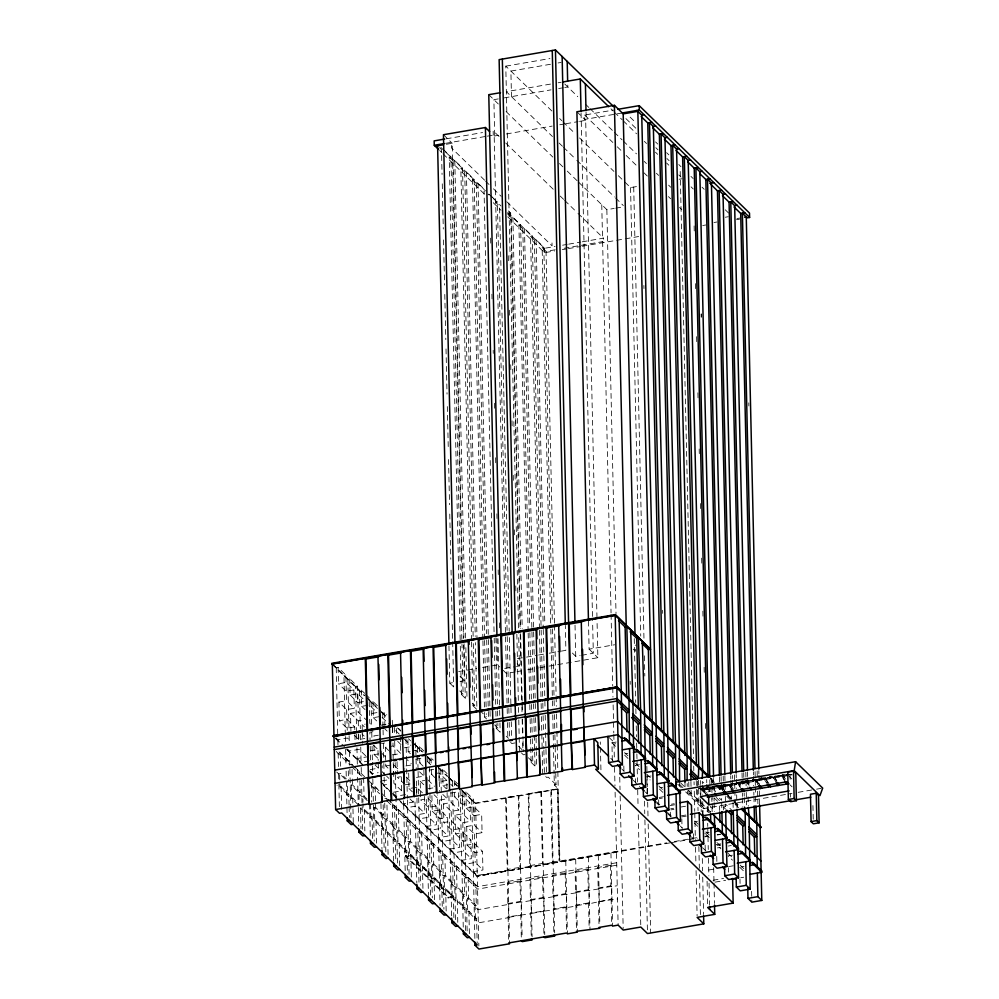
<?xml version="1.0" encoding="UTF-8"?>
<svg xmlns="http://www.w3.org/2000/svg" width="999" height="999" viewBox="0 0 999 999"><rect width="100%" height="100%" fill="white"/><g stroke="black" fill="none" stroke-linecap="round" stroke-linejoin="round"><path stroke-width="0.75" stroke-dasharray="5 3.75" d="M702.397 815.846L702.909 808.691L685.189 791.445M505.819 66.134L549.937 58.541M550.461 64.273L510.889 71.079L511.476 96.628M558.066 62.962L561.113 62.438M550.524 84.091L506.368 91.658L552.459 136.538M558.129 82.792L561.176 82.268M498.276 98.901L493.881 99.65L494.717 136.563M504.133 97.89L551.048 89.848M558.666 88.536L563.236 87.762M564.76 87.5L567.857 86.938L567.707 83.941M446.266 138.811L482.567 132.567M622.265 112.962L584.752 119.405L584.652 115.022L613.436 110.077M445.604 143.319L485.751 136.426M487.25 136.164L493.256 135.14L494.193 136.051L505.506 635.352M446.366 144.268L452.21 143.269L463.461 638.586M494.193 136.051L498.763 135.265M506.393 133.953L552.135 126.086M559.765 124.775L564.335 123.988M565.859 123.726L578.059 121.641M579.582 121.379L585.689 120.33L597.002 618.768M460.177 639.959L449.213 157.093L450.911 156.793L461.938 642.782M449.213 157.093L453.109 160.876L454.795 160.589L462.525 168.107L473.226 640.072M471.54 640.359L460.826 168.394L462.525 168.107M460.826 168.394L464.722 172.19L466.408 171.903L474.138 179.42L484.565 638.923M482.879 639.21L472.452 179.708L474.138 179.42M472.452 179.708L476.336 183.504L478.022 183.204L484.652 189.66M485.751 190.734L484.065 191.021L494.168 636.5M487.949 194.805L489.647 194.518M507.092 630.394L497.365 202.048L495.679 202.335L499.575 206.119L509.215 631.356M624.987 182.18L630.556 187.6L638.261 186.276M679.145 179.246L682.18 178.734M508.416 213.449L510.676 213.062L520.179 632.067M507.292 213.649L511.188 217.432L512.874 217.145L520.604 224.663L529.72 626.535M578.396 181.968L606.855 209.678L614.198 208.416M615.659 208.167L622.989 206.905M528.134 631.493L518.906 224.962L520.604 224.663M518.906 224.962L522.802 228.746L524.487 228.459L532.217 235.976L541.121 628.496M539.435 628.796L530.531 236.263L532.217 235.976M530.531 236.263L534.415 240.06L536.101 239.76L543.831 247.29L552.347 622.677M550.661 622.964L542.145 247.577L543.831 247.29M507.704 212.5L544.48 248.301L555.069 246.491M562.624 245.192L567.17 244.405M568.681 244.143L580.769 242.07M582.292 241.808L603.458 238.174L603.558 242.557L602.622 241.646L561.326 248.739M725.262 217.233L728.296 216.721M555.207 249.787L546.028 251.373L554.482 623.638M713.998 222.502L717.057 221.978M736.937 218.556L739.997 218.032M507.754 216.833L544.58 252.697L554.62 250.961M562.262 249.65L566.858 248.863M568.381 248.601L580.619 246.503M582.142 246.241L638.636 236.526M702.722 225.512L705.794 224.987M736.475 219.718L739.535 219.181M334.278 665.933L336.226 667.819L338.124 667.494L345.854 675.024L346.578 700.736L354.308 708.266L346.628 709.577L338.911 702.06L346.578 700.736M345.304 734.977L343.943 675.349L345.854 675.024M343.943 675.349L347.839 679.133L349.737 678.808L357.467 686.325L357.829 702.572L363.973 701.523M338.124 667.494L338.486 683.741L346.166 682.417L353.883 689.947L354.308 708.266M517.47 658.666L525.024 657.367M526.548 657.105L537.137 655.282M538.648 655.019L547.727 653.458M549.238 653.209L559.84 651.385M561.351 651.123L565.884 650.337L565.322 625.411M356.606 732.529L355.569 686.663L357.467 686.325M458.641 671.59L476.623 668.493M482.617 667.469L497.614 664.884L499.712 666.932M588.473 621.128L589.11 649.163L614.61 644.78M353.883 689.947L346.216 691.258L338.486 683.741M355.569 686.663L359.453 690.446L361.351 690.122L364.672 693.343M349.737 678.808L350.112 695.054L357.779 693.731L365.509 701.261M504.732 668.468L514.997 666.708M516.471 666.458L519.393 665.946L518.693 634.802M572.39 653.046L575.736 656.306L580.132 655.544M581.593 655.294L593.331 653.271L592.619 622.127M448.951 645.779L449.8 683.154L454.183 682.404M460.027 681.405L464.41 680.644L463.598 644.817M515.534 671.865L506.381 673.438L502.722 669.867M517.057 671.603L521.628 670.816M527.734 669.767L538.411 667.931M539.935 667.669L547.552 666.358M549.088 666.096L597.877 657.704L597.027 620.329M449.8 683.154L453.683 686.95L455.369 686.663M367.182 697.964L371.066 701.76L372.977 701.435L377.385 705.731M361.351 690.122L361.725 706.368L369.393 705.044L377.123 712.562L369.455 713.885M350.949 732.03L350.524 713.373L358.191 712.05L365.921 719.58M460.314 646.191L461.413 694.467L463.099 694.18L461.975 644.343M461.413 694.467L465.297 698.264L466.995 697.964L465.784 645.004M379.77 710.227L382.692 713.074L384.59 712.737L386.8 714.897M338.911 702.06L339.335 720.716L347.003 719.405L354.732 726.922L354.87 733.141M372.977 701.435L373.339 717.669L379.483 716.62M350.524 713.373L358.254 720.891L364.385 719.842M362.275 730.906L362.137 724.687L365.209 724.15M471.578 641.92L473.026 705.781L474.712 705.494L473.264 641.633M354.732 726.922L347.053 728.246L339.335 720.716M381.069 725.199L387.2 724.138M372.939 731.68L369.867 732.205L370.042 739.984M335.914 737.786L337.849 739.685L347.427 738.036L350.736 741.27M378.359 735.202L373.751 735.988L375.961 738.136M484.54 712.424L484.64 717.095L486.338 716.807L486.263 713.686M354.258 735.252L358.678 739.56L364.81 738.498M381.481 743.518L384.553 742.994M338.162 753.396L340.347 753.021L348.077 760.539L348.176 764.934M387.999 768.119L385.789 765.971L385.377 747.302L393.044 745.991L400.774 753.508L393.094 754.832L389.785 751.598M496.153 723.738L496.253 728.408L497.952 728.121L497.839 723.438M370.292 750.861L377.959 749.55L378.209 760.426M404.295 747.814L410.439 746.765M496.253 728.408L500.149 732.192L501.835 731.905M413.648 743.219L417.532 747.002L419.43 746.678L423.851 750.973M373.963 745.329L374.175 754.657L378.783 753.87M356.955 747.814L357.192 758.516L366.77 756.88M345.891 760.913L348.077 760.539M407.917 739.797L408.191 751.61L415.859 750.286L419.168 753.508M357.192 758.516L361.089 762.312L370.654 760.664L373.963 763.885M415.909 759.128L422.053 758.079M515.147 742.931L511.763 743.506L508.853 740.659M425.262 754.532L429.145 758.316L431.056 757.991L433.254 760.139M336.688 772.027L338.636 773.913L340.809 773.538L346.328 778.92M385.789 765.971L393.469 764.647L401.186 772.177M370.179 769.592L378.384 768.181L378.246 761.975M357.505 772.227L359.69 771.852L359.852 779.183M419.705 758.491L419.805 762.924L422.877 762.387M410.851 765.084L404.707 766.133L404.782 769.255M369.78 770.778L372.702 773.626L378.171 772.677M351.985 766.845L361.401 776.011L363.574 775.636L364.048 796.166L367.357 799.387M429.058 770.179L433.666 769.392M525.074 754.532L523.376 754.819L521.441 752.921M349.088 805.044L348.838 794.255L341.109 786.725L338.936 787.1L336.988 785.202M436.875 765.833L440.771 769.63L442.669 769.305L447.077 773.601M364.048 796.166L361.863 796.54L357.967 792.756L360.152 792.382L352.435 784.852L350.249 785.226L348.301 783.341M400.474 776.747L397.415 777.284L404.033 783.728M381.793 780.906L389.997 779.495M612.337 760.501L611.937 742.794L616.183 742.057M431.318 769.804L431.418 774.225L439.085 772.914L446.815 780.431L447.227 798.75L439.56 800.074L434.041 794.704M423.863 770.029L424.001 776.136L416.333 777.447L416.72 794.555M382.367 783.041L384.315 784.927L388.424 784.227M373.014 787.324L375.199 786.95L379.608 791.245M420.567 796.79L420.217 781.243L424.825 780.444M530.581 738.973L531.106 762.337L532.792 762.05L532.542 751.148M348.838 794.255L346.653 794.63L350.549 798.413L352.722 798.039L360.452 805.556M405.132 784.802L412.812 783.478M446.815 780.431L439.148 781.755L438.848 768.468M531.106 762.337L535.002 766.133L536.688 765.833L536.363 751.822M408.678 773.039L409.028 788.586L416.695 787.274L424.425 794.792M448.489 777.147L452.385 780.943L454.283 780.606L457.592 783.84M393.406 792.219L401.61 790.808L401.298 776.835M624.962 753.858L627.797 753.371M442.669 769.305L443.032 785.539L447.639 784.752M427.947 788.76L434.078 787.712M393.019 793.406L395.929 796.24L405.507 794.605L408.816 797.826M450.761 793.069L458.429 791.745L458.853 810.064L451.173 811.388L443.456 803.858L451.123 802.547L458.853 810.064M372.565 838.461L372.065 816.87L364.348 809.352L362.162 809.727L360.214 807.829M373.476 807.854L375.661 807.479L383.391 814.997L381.206 815.371L385.09 819.168L387.275 818.793L395.005 826.31L392.819 826.685L396.715 830.481L398.888 830.107L406.618 837.624L404.433 837.999L408.329 841.782L410.502 841.408L418.231 848.938L416.046 849.312L419.942 853.096L422.127 852.721L429.845 860.251L427.672 860.626L431.556 864.41L433.741 864.035L441.471 871.553L439.285 871.94L443.169 875.723L445.354 875.349L453.084 882.866L450.899 883.241L454.795 887.037L456.968 886.662L464.697 894.18L462.512 894.555L466.408 898.351L468.581 897.976L476.311 905.494L474.125 905.868L478.022 909.652L508.666 904.395L507.817 903.558L507.355 883.029L520.017 880.856L520.879 881.68M460.102 788.461L463.998 792.244L465.896 791.92L473.626 799.45L473.988 815.684L481.668 814.372L482.08 832.691L474.413 834.003L466.683 826.485L474.35 825.162L482.08 832.691M403.584 800.711L403.658 803.77L413.236 802.122L413.124 797.464M392.357 806.156L394.53 805.781L395.005 826.31M639.422 764.685L635.164 765.409L639.572 769.717M454.545 792.419L454.645 796.852L462.325 795.541L470.042 803.059L470.467 821.378L462.787 822.701L455.069 815.172L462.737 813.86L470.467 821.378M403.658 803.77L407.555 807.554L417.12 805.906L424.85 813.436L415.272 815.084L414.897 798.263M396.241 809.952L398.426 809.577L406.156 817.095L406.618 837.624M554.12 775.624L554.333 784.964L556.031 784.677L555.182 747.289M372.065 816.87L369.892 817.244L373.776 821.041L375.961 820.666L383.691 828.183L384.178 849.774M541.52 792.232L540.859 791.583L528.196 793.768L529.82 865.634L530.481 866.27L520.566 867.981L518.931 796.116L518.269 795.466L505.606 797.652L506.268 798.288L507.892 870.154L477.247 875.424L473.351 871.64L471.728 799.774L473.626 799.45M436.039 806.106L428.371 807.429L420.641 799.899L428.309 798.588L436.039 806.106L436.463 824.749L426.885 826.385L426.236 797.339M454.645 796.852L462.375 804.382L470.042 803.059M540.859 791.583L542.494 863.448L543.156 864.098L553.084 862.387L552.422 861.75L550.786 789.884L557.842 789.21L559.465 861.076L666.783 842.844M461.838 790.034L475.174 803.021L558.229 788.748L554.333 784.964M557.842 789.21L475.187 803.633L461.863 790.659M431.905 795.666L432.255 811.213L439.935 809.889L447.652 817.419L448.076 836.051L438.511 837.699L437.537 794.892M403.971 817.469L406.156 817.095M651.036 775.998L646.778 776.722L650.087 779.944M465.896 791.92L466.271 808.166L473.938 806.842L481.668 814.372M415.272 815.084L419.168 818.868L428.733 817.219L436.463 824.749M407.854 821.253L410.04 820.878L417.769 828.408L418.231 848.938M383.691 828.183L381.506 828.558L385.389 832.342L387.575 831.967L395.304 839.497L395.791 861.076M432.255 811.213L439.985 818.73L447.652 817.419M443.456 803.858L443.868 822.527L451.548 821.203L459.265 828.733L459.69 847.364L450.124 849.013L448.838 792.444M415.584 828.783L417.769 828.408M659.815 787.799L662.649 787.312M426.885 826.385L430.781 830.181L440.347 828.533L448.076 836.051M711.887 778.733L711.962 781.855L714.21 781.468L710.326 777.684M419.48 832.567L421.653 832.192L429.383 839.722L429.845 860.251M395.304 839.497L393.119 839.872L397.015 843.656L399.188 843.281L406.918 850.811L407.442 873.938M459.265 828.733L451.598 830.044L443.868 822.527M701.76 788.536L726.598 784.265L730.344 784.927L732.904 788.91M731.056 783.503L737.786 783.653L740.346 787.637M736.862 782.504L742.819 781.48M745.641 780.993L748.613 780.481M755.906 779.232L752.934 779.744L756.68 780.406L759.228 784.39M774.949 775.961L781.668 776.111L784.227 780.094M782.229 774.7L785.214 774.188M732.142 789.56L728.995 784.315L702.659 788.835L698.401 788.511M731.817 783.828L765.434 778.046L768.593 783.303M766.92 777.796L772.876 776.772L776.023 782.017M776.785 781.368L774.213 776.548L788.935 774.013M787.974 774.774L702.659 788.835L706.593 795.978M791.782 774.375L702.684 789.685L698.925 789.023M659.103 797.464L663.548 796.702M787.999 775.624L703.209 790.197L703.184 789.347L707.13 796.465M790.446 774.6L792.307 774.887M659.29 798.588L662.337 798.064M688.948 790.621L689.01 793.543L691.196 793.169M455.069 815.172L455.494 833.84L463.161 832.517L470.891 840.047L471.316 858.678L461.738 860.326L460.139 789.984M711.962 781.855L719.68 789.372L721.94 788.985M427.197 840.097L429.383 839.722M709.802 779.869L710.064 791.483L707.891 791.857L701.261 785.401M438.511 837.699L442.395 841.495L451.973 839.847L459.69 847.364M431.093 843.88L433.279 843.506L440.996 851.036L441.471 871.553M671.278 804.22L674.238 803.72M406.918 850.811L404.732 851.185L408.628 854.969M670.067 805.581L674.637 804.794M455.494 833.84L463.211 841.358L470.891 840.047M689.01 793.543L696.74 801.073L698.913 800.699M670.716 808.778L673.688 808.266M681.093 806.992L685.539 806.23M405.544 856.468L410.826 855.556L418.556 863.086L416.371 863.461L420.267 867.244L422.44 866.87L430.169 874.387L427.984 874.762L431.88 878.558L434.066 878.183L441.783 885.701L439.61 886.076L443.494 889.872L445.679 889.497L453.396 897.015L448.126 897.926L405.544 856.468L405.532 855.506L410.801 854.595L418.531 862.125L419.056 885.364M670.903 809.889L673.95 809.365M700.499 799L700.624 804.857L702.809 804.482M466.683 826.485L467.107 845.142L474.775 843.83L482.505 851.348L482.929 869.992L473.351 871.64M410.926 856.255L412.275 856.018M438.823 851.41L440.996 851.036M411.263 856.568L412.599 856.343M702.909 808.691L791.982 793.381M798.126 792.332L815.022 789.422M816.558 789.16L821.166 788.373M450.124 849.013L454.008 852.796L463.586 851.16L471.316 858.678M734.877 790.434L735.189 804.482L737.437 804.095M442.707 855.194L444.892 854.819L452.609 862.337L453.084 882.866M723.463 809.889L723.388 806.955L725.574 806.58L727.784 808.728M737.449 804.67L736.962 807.804M415.409 860.614L416.745 860.376M415.746 860.926L417.082 860.701M681.405 815.796L685.851 815.022M415.284 815.659L416.346 862.499L418.531 862.125M681.68 816.895L686.251 816.108M467.107 845.142L474.825 852.671L482.505 851.348M700.624 804.857L708.353 812.387L710.539 812.012L710.401 806.143M416.346 862.499L420.242 866.283L422.427 865.908L430.144 873.426L430.644 895.179M423.888 867.332L424.213 867.656M450.437 862.711L452.609 862.337M694.655 821.727L697.502 821.24M461.738 860.326L465.634 864.11L475.199 862.462L482.929 869.992M454.32 866.508L456.506 866.133L464.235 873.65L464.697 894.18M428.359 871.69L428.696 872.015M426.898 826.972L427.972 873.8L430.144 873.426M427.972 873.8L431.855 877.597L434.041 877.222L441.758 884.739L442.32 909.465M435.502 878.645L435.826 878.97M462.05 874.025L464.235 873.65M704.857 833.278L709.115 832.554M505.606 797.652L507.23 869.517L519.905 867.332L520.566 867.981M529.82 865.634L542.494 863.448M552.422 861.75L559.465 861.076M674.412 841.533L698.813 837.349M704.907 836.3L707.954 835.776L708.191 836.563M616.683 851.71L476.91 876.31L616.695 852.284L616.458 851.498M465.934 877.821L468.119 877.447L475.849 884.964L476.311 905.494M669.842 842.906L477.26 875.998L478.846 945.966M671.378 842.644L697.302 838.186M704.919 836.875L707.966 836.35M717.17 834.764L720.242 834.24M717.394 834.989L720.466 834.452M438.524 838.273L439.585 885.114L441.758 884.739M439.585 885.114L443.469 888.91L445.654 888.536L453.384 896.053L453.908 919.292M473.663 885.339L475.849 884.964M720.729 843.868L716.47 844.592L720.891 848.9M616.72 862.724L477.497 886.65L390.085 801.535M717.419 845.416L720.479 844.892M520.017 880.856L520.479 901.373L521.341 902.209L531.268 900.511L530.407 899.674L529.945 879.145L542.607 876.972L543.468 877.796M542.607 876.972L543.081 897.502L543.931 898.326L553.858 896.627L552.996 895.791L552.534 875.261L565.209 873.089L566.058 873.913M565.209 873.089L565.671 893.618L566.52 894.442L576.448 892.744L575.599 891.907L575.124 871.378L587.799 869.205L588.648 870.029M587.799 869.205L588.261 889.734L589.123 890.559L599.038 888.86L598.189 888.024L597.727 867.494L610.389 865.321L611.251 866.145M616.77 865.196L477.559 889.122L386.838 800.786M717.469 847.889L720.541 847.364M728.209 846.053L731.28 845.516M405.532 855.506L448.101 896.965L453.384 896.053M465.522 930.494L464.997 907.367L457.267 899.837L455.094 900.211L451.198 896.428M732.342 855.181L728.096 855.906L732.504 860.201M464.997 907.367L462.812 907.741L466.708 911.525L468.881 911.15L476.61 918.68L477.172 943.343M507.817 903.558L520.479 901.373M530.407 899.674L543.081 897.502M552.996 895.791L565.671 893.618M575.599 891.907L588.261 889.734M598.189 888.024L610.851 885.851L611.713 886.675L617.232 885.726M708.741 870.004L714.872 868.955M728.671 866.583L733.278 865.783M741.121 866.97L743.955 866.483M476.61 918.68L474.425 919.055L478.321 922.839L508.966 917.569L508.116 916.745L531.568 913.685L530.706 912.861L554.158 909.802L553.296 908.978L565.971 906.792L566.82 907.629L576.748 905.918L575.899 905.094L588.561 902.909L589.422 903.745L611.151 899.025L612.012 899.862L617.532 898.913M713.074 880.256L723.563 878.446M715.072 882.154L725.624 880.331M740.709 877.746L743.718 877.222M759.839 777.946L764.098 778.283L767.257 783.528M752.409 779.232L756.655 779.557L759.153 783.628M752.484 779.57L755.319 779.794L757.816 783.853M745.042 780.843L747.889 781.068L750.374 785.139M736.263 782.354L739.11 782.579L741.608 786.638M722.714 789.884L720.217 785.826L715.958 785.489L720.229 786.675L722.789 790.646M715.272 791.171L712.774 787.1L708.516 786.775L712.799 787.949L715.346 791.932M708.603 787.112L711.438 787.337L713.935 791.395M699.75 788.273L703.995 788.611L706.493 792.682M780.506 775.436L783.004 775.886L785.564 779.857M774.237 777.384L770.479 776.722L760.364 778.458L764.123 779.133L766.67 783.104M769.143 776.947L772.901 777.622L775.449 781.593M768.006 782.879L765.459 778.895L761.176 777.721M752.846 780.194L755.344 780.631L757.891 784.615M745.404 781.468L747.901 781.917L750.461 785.888M744.068 781.705L746.565 782.142L748.438 784.964M736.625 782.979L739.123 783.428L741.008 786.25M731.568 789.135L729.008 785.164L724.737 783.99M724.125 790.421L721.578 786.438L717.294 785.264M707.704 787.512L711.463 788.174L714.01 792.157M701.523 789.01L704.02 789.46L706.568 793.431M630.119 117.145L635.651 122.527M655.556 141.92L657.767 144.068M666.62 152.685L668.831 154.845M678.783 164.535L680.993 166.696M690.946 176.386L693.156 178.546M702.01 187.163L704.22 189.31M725.237 209.778L728.558 213.012M625.923 118.581L637 129.37M655.831 147.715L658.054 149.875M666.907 158.504L669.13 160.664M610.976 108.866L613.199 111.026M614.31 112.113L622.102 119.693M623.214 120.779L636.563 133.779M644.343 141.359L646.565 143.519M655.469 152.185L657.692 154.358M666.583 163.012L668.818 165.185M678.821 174.925L681.043 177.098M691.058 186.838L693.281 189.011M564.735 83.991L577.772 96.678M585.526 104.233L588.848 107.467M589.959 108.554L613.211 131.206M614.323 132.28L622.077 139.835M623.189 140.909L636.475 153.858M644.23 161.401L646.453 163.561M656.418 173.277L658.628 175.424M668.606 185.14L670.816 187.3M584.652 115.022L612.824 142.47M617.282 146.803L621.728 151.136M626.173 155.469L637.3 166.296M643.968 172.79L647.302 176.036M668.443 196.616L670.666 198.789M679.557 207.455L681.78 209.615M576.91 111.776L585.689 120.33M551.873 110.989L505.781 66.096L518.656 633.241M559.627 118.531L561.85 120.692M562.949 121.766L575.137 133.641M579.57 137.949L613.91 171.391M618.331 175.699L622.764 180.02M559.103 143.019L562.425 146.254M563.536 147.328L575.724 159.191M576.823 160.277L614.485 196.953M615.596 198.027L623.351 205.582M488.773 94.68L498.326 103.983M506.106 111.563L552.822 157.055M559.49 163.549L562.824 166.796M567.282 171.129L577.285 180.881M499.063 136.501L493.156 130.744L493.256 135.14M505.731 143.007L553.558 189.573M560.227 196.079L563.573 199.325M564.685 200.399L576.91 212.312M578.021 213.399L603.458 238.174M443.444 134.715L452.21 143.269M484.602 180.17L451.411 147.864L451.311 143.469M485.701 181.244L489.023 184.478M493.444 188.786L501.186 196.328M506.718 201.711L552.072 245.879L551.972 241.483M508.466 210.914L510.676 213.062M443.181 149.276L450.911 156.793M490.746 195.592L497.365 202.048M440.859 147.402L444.193 150.649M445.317 151.736L484.315 189.71M488.773 194.056L492.107 197.303M493.219 198.389L501.023 205.994M439.548 147.665L441.496 149.563L442.058 174.488M542.145 247.577L546.977 252.285M439.672 150.537L441.908 152.71M443.019 153.796L484.315 194.006M493.244 202.697L501.048 210.302M788.785 775.961L791.907 779.008M785.489 779.095L782.991 775.037L783.004 775.886M784.802 780.519L781.655 775.261L781.668 776.111M789.997 784.802L792.082 786.837M774.213 776.548L777.372 781.792M633.204 649.125L635.389 651.261L635.252 645.029M747.889 781.593L748.413 782.092L746.553 781.817M749.038 785.364L746.54 781.293L746.565 782.142M739.123 783.091L739.647 783.603L737.786 783.328M740.259 786.875L737.774 782.804L737.786 783.653M589.11 649.163L597.877 657.704M724.712 790.846L721.553 785.589L721.578 786.438M718.631 785.763L731.343 798.151M734.527 801.248L739.647 806.243M710.339 778.258L714.223 782.042L713.898 792.794M717.532 785.264L724.287 791.932M728.046 795.504L733.566 800.873M733.965 801.348L739.66 806.817M710.739 779.295L724.3 792.507M727.484 795.604L730.793 798.825M733.978 801.922L739.098 806.917M726.885 796.39L730.194 799.612M735.189 804.482L738.498 807.704M710.014 788.998L702.285 781.48L702.347 783.953M719.417 798.164L721.653 800.336L721.553 797.264M706.755 788.261L710.064 791.483M716.171 797.414L719.48 800.636M713.985 797.789L718.393 802.085M723.388 806.955L725.599 809.103M700.274 788.785L705.481 793.855M680.681 782.941L685.089 787.237M688.274 790.334L710.539 812.012M679.607 784.39L682.916 787.612M677.722 784.178L684.09 790.371M609.09 737.487L615.734 743.943M624.587 752.572L627.896 755.806M635.651 763.348L638.973 766.583M646.715 774.125L651.136 778.433M658.89 785.976L663.311 790.284M694.829 820.978L698.151 824.2M705.893 831.755L709.215 834.977M716.957 842.519L720.279 845.753M728.021 853.296L733.553 858.69M740.197 865.159L744.63 869.467M611.937 742.794L616.346 747.09M624.65 755.182L627.959 758.403M659.502 789.11L662.812 792.332M694.342 823.051L697.652 826.273M705.968 834.352L709.278 837.587M739.71 867.219L744.118 871.515M517.182 663.798L519.393 665.946M656.48 801.71L659.802 804.932M668.106 813.024L671.415 816.245M610.764 758.303L612.999 760.476M621.927 769.18L624.163 771.353M633.091 780.057L639.797 786.575M645.379 792.02L647.614 794.193M656.518 802.859L658.716 805.007M668.131 814.16L670.341 816.32M680.319 826.036L682.542 828.208M691.433 836.862L693.656 839.023M702.547 847.689L705.881 850.923M460.027 676.373L464.41 680.644M518.456 746.153L522.864 750.449L522.652 741.108M459.79 690.958L463.099 694.18M472.515 703.346L474.712 705.494M479.707 710.351L486.338 716.807M494.642 724.887L497.952 728.121M506.256 736.201L508.466 738.348M528.384 757.754L532.792 762.05M556.031 784.677L548.301 777.147L546.615 777.434L542.719 773.651L541.408 716.021M473.026 705.781L476.923 709.577L475.399 642.594M484.64 717.095L486.588 718.993M550.786 789.884L551.448 790.534M528.196 793.768L528.858 794.405M597.727 867.494L598.576 868.331M575.124 871.378L575.986 872.214M552.534 875.261L553.396 876.098M365.771 694.417L369.081 697.639L369.817 723.363L373.127 726.585M332.842 664.422L365.097 695.828M366.208 696.902L377.322 707.729M381.768 712.062L387.325 717.482M398.451 728.308L400.674 730.469M415.134 744.555L422.914 752.135M427.36 756.468L432.917 761.875M439.597 768.368L447.377 775.948M448.489 777.035L457.38 785.701M471.728 799.774L475.611 803.558L477.247 875.424M331.905 664.11L364.123 695.479M368.569 699.799L377.447 708.453M381.893 712.774L387.45 718.181M397.44 727.921L400.774 731.168M408.554 738.736L410.776 740.896M411.875 741.982L422.989 752.796M427.435 757.13L432.979 762.537M438.536 767.944L447.427 776.598M448.539 777.672L457.417 786.325M382.118 717.432L388.736 723.875M399.25 734.115L392.632 727.672L392.794 735.301M404.245 738.973L410.864 745.429M427.472 761.6L430.781 764.822M450.711 784.227L452.909 786.375M350.112 695.054L357.829 702.572M361.725 706.368L365.035 709.59M373.339 717.669L376.648 720.903M384.952 728.983L387.162 731.131M397.677 741.37L400.986 744.592M408.191 751.61L410.389 753.758M419.805 762.924L423.114 766.146M431.418 774.225L436.938 779.607M443.032 785.539L446.341 788.773M466.271 808.166L473.988 815.684M404.657 757.292L411.276 763.748M419.58 771.827L424.001 776.136M427.884 779.919L434.515 786.363M442.819 794.455L447.227 798.75M529.945 879.145L530.794 879.982M362.137 724.687L364.348 726.835M385.377 747.302L388.686 750.524M420.217 781.243L426.835 787.687M507.23 869.517L507.892 870.154M361.925 733.94L364.136 736.088M373.551 745.254L377.959 749.55M381.855 753.333L387.375 758.716M406.181 777.035L411.7 782.404M507.355 883.029L508.204 883.865M374.175 754.657L378.596 758.953M409.028 788.586L412.337 791.82M365.659 755.806L359.041 749.35L349.475 750.998L347.527 749.1M375.075 764.959L378.384 768.181M385.589 775.199L382.28 771.977L382.13 765.758M386.688 776.273L388.898 778.421M401.61 790.808L393.893 783.291L393.469 764.647M409.915 798.9L413.236 802.122M335.627 738.161L344.493 746.715M346.753 748.988L363.436 765.246M369.792 771.353L372.714 774.2M380.444 781.717L396.803 797.739M398.151 798.975L477.472 876.21M335.639 738.736L341.196 744.155M346.765 749.575L363.449 765.821M370.13 772.314L372.352 774.487M383.466 785.314L392.37 793.98M393.481 795.067L399.051 800.486M400.162 801.573L476.91 876.31M354.17 766.47L359.69 771.852M387.912 799.337L394.53 805.781M355.244 767.594L338.112 750.911L338.461 766.583M364.647 776.76L357.455 769.742L358.266 805.931M369.068 781.056L380.681 792.369M381.655 793.318L388.986 800.461M336.226 751.498L349.775 764.697L351.96 764.322L352.26 777.522M371.066 785.426L379.632 793.768M345.13 779.12L339.623 773.75L339.91 786.937L347.64 794.455L347.34 781.268M367.257 800.674L362.849 796.378L362.987 802.234M358.154 804.694L351.536 798.238L351.236 785.064L358.953 792.582L359.19 802.834M733.478 789.335L730.331 784.09L730.344 784.927M812.936 805.569L813.236 819.242M790.958 774.262L790.971 775.112M790.022 774.337L790.159 780.419M790.459 794.093L790.534 797.127M783.516 775.549L783.528 776.385M782.18 775.773L782.192 776.623M774.737 777.06L774.762 777.896M773.401 777.284L773.413 778.134M772.876 776.772L772.901 777.622M765.958 778.558L765.983 779.407M765.434 778.046L765.459 778.895M764.622 778.795L764.647 779.632M764.098 778.283L764.123 779.133M758.84 770.654L758.903 773.775M758.94 775.336L759.153 784.702M759.302 790.933L759.615 804.969M748.788 402.847L748.863 405.969M757.142 770.953L757.467 784.989M757.604 791.22L757.891 803.708M757.18 780.069L757.205 780.918M756.655 779.557L756.68 780.406M755.843 780.306L755.868 781.143M755.057 771.553L755.369 785.589M755.406 787.15L755.581 794.942M755.619 796.503L755.793 804.307M753.358 771.84L753.433 774.962M753.471 776.523L753.683 785.876M753.82 792.12L753.895 795.241M753.933 796.79L754.145 806.156M751.61 891.345L751.86 902.147M748.413 781.58L748.426 782.429M747.889 781.068L747.901 781.917M747.502 771.827L747.614 776.51M747.652 778.059L747.864 787.424M748.076 796.777L748.288 806.143M747.065 781.805L747.09 782.654M745.816 772.115L746.128 786.151M746.278 792.394L746.553 804.869M743.718 772.714L743.83 777.397M743.855 778.958L744.043 786.75M744.18 792.994L744.255 796.116M744.28 797.677L744.467 805.469M742.032 773.001L742.132 777.684M742.17 779.245L742.344 787.05M742.494 793.281L742.557 796.403M742.594 797.964L742.806 807.317M739.635 783.091L739.647 783.928M739.11 782.579L739.123 783.428M738.298 783.316L738.311 784.165M739.972 879.02L740.072 883.453M736.201 774.55L736.275 777.672M736.313 779.232L736.525 788.586M736.663 794.829L736.875 804.183M734.515 774.837L734.839 788.885M732.417 775.436L732.492 778.558M732.529 780.119L732.742 789.485M733.041 802.497L733.241 811.625L725.524 804.108L725.636 809.515M730.731 775.736L730.806 778.858M730.843 780.406L731.056 789.772M731.193 796.003L731.268 799.125M729.52 784.827L729.532 785.676M728.995 784.315L729.008 785.164M728.358 867.706L728.458 872.139M724.874 775.724L725.187 789.759M725.349 796.49L725.449 801.061M723.189 776.011L723.501 790.047M722.077 786.101L722.102 786.95M721.091 776.61L721.191 781.293M721.228 782.841L721.378 789.085M721.69 802.796L721.852 810.127M720.741 786.338L720.754 787.175M720.217 785.826L720.229 786.675M719.405 776.897L719.68 789.372M719.567 806.093L719.667 810.501M716.745 856.405L716.882 862.299M713.573 778.446L713.648 781.568M714.023 798.201L714.098 801.136M714.123 802.597L714.322 811.4M713.298 787.612L713.323 788.461M712.774 787.1L712.799 787.949M701.335 313.936L701.41 317.058M701.111 314.048L701.186 317.158M711.65 778.708L711.975 792.744M712.012 794.305L712.187 802.097M712.225 803.658L712.399 811.45M713.673 867.594L713.985 881.63M714.023 883.178L714.485 903.458M711.438 787.337L711.463 788.174M711.837 798.576L711.912 801.51M712.037 807.367L712.137 811.775M708.216 806.518L708.353 812.387M694.118 225.911L694.293 233.716M695.429 283.629L695.566 289.872M696.628 336.663L696.803 344.455M697.901 392.807L698.051 399.051M699.175 448.963L699.288 453.633M700.424 503.546L700.561 509.79M701.66 558.141L701.798 564.385M702.859 611.176L703.034 618.968M704.133 667.32L704.307 675.124M705.406 723.476L705.556 729.707M706.68 779.62L706.755 782.741M706.793 784.302L707.005 793.656M707.28 806.143L707.429 812.374M707.679 823.288L707.742 826.41M707.779 827.971L708.266 849.475M708.466 858.278L708.865 875.861M709.028 883.191L709.527 904.769M707.08 881.28L707.629 905.943M704.52 789.123L704.545 789.972M703.995 788.611L704.02 789.46M705.132 845.092L705.257 850.998M702.372 785.426L702.572 794.217M702.747 801.548L703.034 814.672M700.536 780.594L700.611 783.716M700.749 789.947L700.848 794.617M700.998 800.836L701.248 811.737M702.297 858.466L702.584 870.916M702.722 877.147L703.571 914.522M700.162 784.327L700.461 797.527M698.451 780.169L699.013 804.907M697.364 781.143L698.039 810.726M698.85 846.553L699.35 868.356M699.487 874.575L700.411 915.072M696.266 780.544L696.44 787.874M696.465 789.335L696.74 801.073M680.207 171.453L693.531 758.341M693.706 766.146L693.806 770.816M694.055 781.73L694.13 784.852M694.268 791.096L694.73 811.363M694.767 812.924L695.366 839.435M695.541 847.227L695.928 864.372M696.078 870.616L697.102 915.833M693.506 833.778L693.643 839.684M690.921 781.443L691.283 797.377M688.748 781.817L688.91 789.148M687.175 783.516L687.237 786.45M687.337 790.783L687.399 793.593M684.952 782.429L685.052 786.825M681.817 818.855L682.017 828.109M679.607 783.266L679.67 786.076M670.304 812.162L670.404 816.795M662.624 610.264L662.699 613.386M658.666 799.849L658.803 805.743M643.893 285.452L643.968 288.574M633.716 187.05L643.968 638.673M644.355 655.806L644.817 676.048M646.865 766.37L647.327 786.613M647.364 788.174L647.502 794.405M647.677 802.185L648.001 816.208M648.176 823.988L650.649 933.004M646.852 779.682L647.015 787.062M647.052 788.536L647.177 794.43M630.556 187.6L640.734 636.101M644.48 801.173L644.755 813.636M644.904 819.867L647.414 930.431M634.253 638.573L635.714 702.509M635.851 708.741L635.988 714.984M636.238 725.898L636.488 736.812M636.625 743.044L636.738 747.727M636.875 753.958L636.987 758.641M637.012 760.202L637.512 782.03M637.687 789.822L638.074 806.98M638.261 814.772L640.771 925.486M635.464 778.696L635.564 783.129M630.157 681.268L630.232 684.327M623.813 765.908L623.95 771.815M606.855 209.678L616.021 613.536M619.742 777.259L620.029 789.734M620.167 795.966L623.176 928.508M601.76 204.708L602.497 237.225M602.622 241.646L611.051 612.862M611.076 614.422L612.712 686.163M612.749 687.724L612.961 697.09M613.136 704.882L613.773 732.954M613.811 734.515L614.373 759.477M614.547 767.269L614.972 785.988M615.109 792.232L618.131 925.124M610.951 853.021L612.599 926.073M610.389 865.321L610.851 885.851M611.151 899.025L611.75 925.236M586.038 111.826L586.138 116.471M600.299 741.92L600.362 744.392M600.424 747.327L600.998 772.252M598.276 855.206L599.862 925.161M581.068 112.812L592.582 620.566M598.488 901.21L599.075 927.422M588.349 856.905L590.009 929.957M588.561 902.909L589.16 929.12M575.024 625.149L575.736 656.306M575.686 859.09L577.347 932.129M575.899 905.094L576.485 931.305M565.759 860.788L567.42 933.84M565.971 906.792L566.558 933.004M554.52 625.199L556.106 695.292M556.143 696.852L556.356 706.193M556.53 713.985L557.205 743.581M557.242 745.142L557.804 770.054M557.842 771.615L559.877 861.225M557.367 788.748L559.003 860.614M544.48 248.301L544.58 252.697M552.497 628.908L554.083 699M554.12 700.561L554.258 706.793M554.433 714.585L554.857 733.266M554.895 734.827L555.144 745.729M550.799 629.195L552.397 699.288M552.435 700.848L552.609 708.641M552.747 714.872L553.171 733.566M553.209 735.114L554.095 774.063M551.436 789.922L554.682 932.929M553.296 908.978L553.896 935.189M536.101 239.76L544.842 624.5M534.415 240.06L543.219 627.909M543.256 629.47L544.842 699.562M544.88 701.111L545.054 708.903M545.204 715.134L545.941 747.851M545.978 749.4L546.54 774.325M541.158 630.057L542.782 701.71M542.819 703.271L542.957 709.502M543.106 715.734L543.456 731.305M543.593 737.537L543.843 748.438M543.881 749.999L544.405 773.363M539.472 630.344L540.996 697.327M541.133 703.558L541.271 709.789M541.508 791.62L544.755 934.639M543.381 910.676L543.931 935.351M524.487 228.459L533.616 630.319M533.641 631.88L535.239 701.972M535.277 703.533L535.414 709.765M535.589 717.557L536.013 736.238M536.051 737.799L536.338 750.261M522.802 228.746L531.918 630.619M531.955 632.167L533.553 702.26M533.578 703.82L533.728 710.052M533.903 717.844L534.64 750.549M534.677 752.11L535.002 766.133M529.857 632.767L531.456 702.859M531.493 704.42L531.63 710.651M531.805 718.431L532.23 737.125M532.267 738.686L532.517 749.587M528.171 633.054L529.757 703.146M529.795 704.707L529.97 712.499M530.119 718.731L530.544 737.424M528.846 793.805L532.092 936.812M530.706 912.861L531.306 939.072M512.874 217.145L522.202 628.359M511.188 217.432L520.516 628.646M520.654 634.877L522.215 703.421M522.252 704.969L522.427 712.762M522.564 718.993L523.026 739.235M523.064 740.796L523.314 751.698M520.217 633.628L521.84 705.282M521.878 706.83L522.015 713.061M522.165 719.292L522.514 734.877M508.254 255.707L508.429 263.486M509.49 310.214L509.665 318.007M510.726 364.735L510.901 372.527M512 420.816L512.175 428.596M513.236 475.324L513.411 483.116M514.473 529.845L514.647 537.637M515.746 585.913L515.921 593.706M516.845 634.203L518.356 701.186M518.506 707.417L518.643 713.648M518.781 719.879L519.492 751.023M520.579 868.556L522.165 938.523M518.269 795.466L519.905 867.332M520.779 914.56L521.341 939.235M509.365 637.587L510.914 706.118M510.951 707.679L511.088 713.91M511.276 721.703L511.625 737.274M507.23 636.625L508.816 706.718M508.853 708.279L509.028 716.058M509.178 722.289L509.565 739.422M505.544 636.912L507.13 707.005M507.167 708.566L507.305 714.797M507.492 722.589L507.879 739.722M507.904 870.728L509.565 943.78M508.116 916.745L508.703 942.944M490.634 238.137L490.771 244.368M491.908 294.205L492.007 298.876M493.181 350.287L493.244 353.396M494.38 403.246L494.517 409.478M495.616 457.754L495.754 463.986M496.89 513.836L496.99 518.506M498.164 569.905L498.264 574.587M499.363 622.864L499.5 629.095M498.026 638.736L499.625 708.828M499.65 710.389L499.8 716.62M499.937 722.851L500.149 732.192M497.002 638.411L497.614 664.884M495.904 637.774L497.527 709.427M497.564 710.976L497.702 717.207M494.205 638.061L495.729 705.044M495.866 711.276L496.016 717.507M478.022 183.204L488.349 638.036M488.386 639.597L489.972 709.69M490.01 711.251L490.222 720.591M476.336 183.504L486.55 633.653M486.7 639.884L488.286 709.977M488.324 711.538L488.536 720.878M484.602 640.484L486.126 707.454M482.917 640.771L484.503 710.863M466.408 171.903L476.985 637.624M464.722 172.19L475.262 636.363M473.938 806.842L474.35 825.162M474.775 843.83L475.199 862.462M474.413 834.003L474.825 852.671M473.364 872.214L474.887 939.097M454.795 160.589L465.646 638.773M453.109 160.876L463.923 637.512M464.06 643.743L465.297 698.264M468.119 877.447L468.581 897.976M468.881 911.15L469.443 935.826M463.998 792.244L465.634 864.11M465.646 864.684L467.157 931.567M462.325 795.541L462.737 813.86M463.161 832.517L463.586 851.16M462.075 791.083L462.375 804.382M462.787 822.701L463.211 841.358M461.75 860.901L463.274 927.784M442.27 183.828L443.294 229.008M443.544 239.91L444.567 285.077M444.78 294.43L445.804 339.598M446.016 348.938L447.04 394.118M447.327 406.568L448.314 450.187M448.526 459.528L449.55 504.707M449.762 514.048L450.786 559.228M451.036 570.129L452.06 615.297M452.272 624.637L452.622 640.222M452.659 641.783L453.683 686.95M456.506 866.133L456.968 886.662M457.267 899.837L457.792 922.964M454.283 780.606L454.42 786.513M452.385 780.943L452.584 790.109M452.622 791.645L454.008 852.796M454.021 853.383L455.544 920.254M450.874 791.857L451.123 802.547M451.173 811.388L451.973 839.847M450.137 849.587L451.66 916.695M448.101 896.965L448.126 897.926M444.892 854.819L445.354 875.349M445.654 888.536L446.178 911.775M440.771 769.63L442.395 841.495M442.407 842.07L443.469 888.91M443.494 889.872L443.931 909.177M439.085 772.914L439.51 791.233M439.935 809.889L440.347 828.533M439.56 800.074L439.985 818.73M439.61 886.076L440.047 905.381M433.279 843.506L433.741 864.035M434.041 877.222L434.602 901.947M431.056 757.991L431.181 763.898M429.145 758.316L430.781 830.181M430.794 830.756L431.855 877.597M431.88 878.558L432.317 897.864M427.222 757.155L427.322 761.588M428.121 796.54L428.733 817.219M427.984 874.762L428.459 895.566M424.463 796.353L424.85 813.436M421.653 832.192L422.127 852.721M422.427 865.908L422.952 889.147M419.43 746.678L419.568 752.584M417.532 747.002L418.057 769.942M418.094 771.465L419.168 818.868M419.18 819.442L420.242 866.283M420.267 867.244L420.666 885.064M415.859 750.286L416.271 768.606M416.695 787.274L416.908 796.59M416.945 798.139L417.12 805.906M415.547 742.894L415.709 750.274M416.371 863.461L416.808 882.766M410.04 820.878L410.502 841.408M410.801 854.595L411.338 877.834M405.994 738.748L406.443 758.628M406.468 760.152L407.342 798.376M407.38 799.912L407.555 807.554M407.567 808.129L409.091 875.236M403.671 804.345L405.194 871.228M400.387 736.713L400.774 753.508M398.426 809.577L398.888 830.107M399.188 843.281L399.787 869.492M396.303 728.483L396.441 734.39M397.053 761.725L397.34 774.163M394.368 727.434L394.505 733.553M394.68 741.196L395.129 761.076M395.167 762.612L395.417 773.313M395.442 774.837L395.929 796.24M395.941 796.815L397.465 863.698M392.969 742.931L393.044 745.991M392.307 720.267L392.445 726.173M392.482 727.647L392.682 736.513M393.094 754.832L393.244 761.051M393.269 762.599L393.519 773.488M392.295 803.683L393.643 862.999M387.275 818.793L386.813 798.263L384.627 798.638L384.328 785.514M387.575 831.967L388.099 855.094M384.59 712.737L384.927 727.509M382.692 713.074L383.029 728.358M383.067 729.882L383.204 736.001M383.379 743.643L383.791 762M383.828 763.523L384.103 775.761M384.14 777.284L384.315 784.927M384.727 803.034L385.851 852.397M383.154 804.732L383.391 814.997M380.944 803.646L381.955 848.601M375.199 786.95L375.524 801.61M375.562 803.084L375.661 807.479M375.961 820.666L376.548 846.877M371.066 701.76L371.628 726.223M371.765 732.342L371.94 739.984M372.078 746.103L372.49 764.447M372.527 765.971L372.702 773.626M372.814 778.758L374.238 841.083M371.303 783.166L371.74 802.222M370.179 746.203L370.654 760.664M370.579 803.895L370.879 817.082L363.149 809.552L363.012 803.696M369.593 804.07L370.342 837.287M364.348 809.352L364.835 830.931M362.312 732.454L362.562 743.343M359.453 690.446L360.327 728.671M360.464 734.789L360.602 740.908M360.739 747.015L361.089 762.312M361.201 767.444L361.401 776.011M361.501 780.406L362.063 805.331M362.1 806.792L362.612 829.769M359.89 780.644L360.152 792.382M360.527 808.641L360.976 828.683M357.779 693.731L358.191 712.05M358.691 733.815L358.828 740.034M358.254 720.891L358.429 728.671M358.566 734.889L358.678 739.56M356.643 734.053L356.818 741.708M357.205 759.103L357.38 766.708M358.304 807.479L358.728 825.986M354.907 734.69L355.157 745.566M352.297 778.995L352.435 784.852M352.722 798.039L352.934 807.292M352.972 808.828L353.321 824.25M347.839 679.133L349.088 734.178M349.126 735.714L349.3 743.356M349.488 751.573L350.999 818.456M348.301 770.803L348.539 781.068M349.113 806.58L349.363 817.382M346.628 709.577L347.252 730.269M345.342 736.5L345.542 745.679M345.629 749.312L345.991 765.309M346.129 771.178L346.291 778.508M346.353 781.443L347.115 814.672M340.347 753.021L340.647 766.208M341.109 786.725L341.67 811.4M336.226 667.819L337.787 736.625M337.849 739.685L337.974 744.829M338.636 773.913L338.836 782.704M338.861 784.178L339.385 807.142M521.091 901.972L508.416 904.145L508.716 917.332L521.391 915.159L521.091 901.972M543.681 898.089L531.018 900.261L531.318 913.448L543.98 911.275L543.681 898.089M566.271 894.205L553.608 896.378L553.908 909.565L566.57 907.392L566.271 894.205M588.873 890.321L576.198 892.494L576.498 905.681L589.173 903.508L588.873 890.321M611.463 886.438L598.788 888.611L599.088 901.797L611.763 899.624L611.463 886.438M382.192 815.209L374.463 807.679L374.762 820.866L382.492 828.396L382.192 815.209M393.806 826.523L386.076 818.993L386.376 832.179L394.106 839.697L393.806 826.523M405.419 837.824L397.689 830.306L397.989 843.493L405.719 851.011L405.419 837.824M428.658 860.451L420.929 852.934L421.228 866.108L428.946 873.638L428.658 860.451M440.272 871.765L432.542 864.247L432.842 877.422L440.571 884.952L440.272 871.765M451.885 883.079L444.155 875.549L444.455 888.735L452.185 896.265L451.885 883.079M463.499 894.392L455.769 886.862L456.068 900.049L463.798 907.567L463.499 894.392M475.112 905.693L467.395 898.176L467.694 911.363L475.412 918.88L475.112 905.693M416.895 849.162L409.165 841.645L409.465 854.832L417.195 862.349L416.895 849.162"/><path stroke-width="1.5" d="M795.579 761.7L822.689 788.111L819.942 795.654L794.205 770.591L795.579 761.7L675.786 782.279L676.51 789.372M613.736 106.706L555.444 49.95L499.138 59.628L512.15 632.991M500.499 92.67L488.773 94.68L501.023 634.702M562.699 82.005L580.294 78.983L608.753 106.693M489.61 131.593L485.414 127.51L443.444 134.715L454.97 642.507M635.002 634.128L623.201 113.874L614.422 105.332L576.91 111.776L588.436 619.567M444.755 139.061L434.165 140.884L434.265 145.28L438.561 149.45M617.981 109.291L639.198 105.644L749.5 213.074L749.6 217.457L747.215 217.869L742.382 213.162L754.982 768.431M434.265 145.28L444.193 143.569M622.265 112.962L639.298 110.04L749.6 217.457M435.202 146.191L443.444 144.768M623.201 113.874L637.837 111.364L652.247 721.116M636.9 110.452L641.733 115.147L644.118 114.735M641.146 116.521L647.764 122.964L651.847 122.265M663.86 732.429L649.45 122.677L653.346 126.461L655.744 126.049M652.759 127.822L659.377 134.278L663.461 133.579M675.474 743.743L661.076 133.991L664.959 137.775L667.357 137.363M664.372 139.136L670.991 145.592L675.074 144.88M687.087 755.057L672.689 145.292L676.573 149.088L678.97 148.676M675.986 150.449L682.617 156.893L686.7 156.194M698.701 766.37L684.303 156.606L688.186 160.402L690.584 159.99M687.612 161.763L694.23 168.207L698.313 167.507M709.727 776.211L695.916 167.919L699.812 171.703L702.197 171.291M700.324 174.151L705.843 179.52L709.927 178.821M709.74 183.304L713.823 182.605M710.838 184.39L717.457 190.834L721.54 190.135M732.354 772.327L719.155 190.547L723.039 194.33L725.436 193.918M722.452 195.692L729.07 202.148L733.154 201.448M743.681 771.153L730.769 201.848L734.652 205.644L737.05 205.232M734.065 207.005L740.696 213.461L744.779 212.75M744.58 217.245L746.265 216.958L758.803 769.105M641.733 643.194L648.363 649.65L650.474 649.288L615.446 614.572L331.73 663.336L331.905 664.11L365.272 658.378L365.934 659.015L367.57 730.881L366.908 730.232M331.743 663.948L615.459 615.184L650.474 649.288M365.272 658.378L369.18 804.457L381.855 802.272L377.947 656.193L387.862 654.495L388.524 655.132L390.159 726.997L389.498 726.348L387.862 654.495M402.722 720.229L402.822 724.824L402.16 724.175L400.537 652.31L410.452 650.611L411.126 651.248L412.749 723.114M433.054 646.728L434.677 718.593L424.762 720.291L423.126 648.426L433.054 646.728L433.716 647.364L435.339 719.23M447.702 703.296L448.014 717.057L447.352 716.408L445.716 644.542L455.644 642.844L456.306 643.481L457.942 715.346M478.234 638.96L479.87 710.826L469.942 712.524L468.306 640.659L478.234 638.96L478.896 639.61L480.531 711.463M500.824 635.077L490.909 636.788L492.532 708.641L502.46 706.942L500.824 635.077L501.486 635.726L503.084 706.056M523.426 631.193L525.049 703.059L515.134 704.757L513.498 632.904L523.426 631.193L524.088 631.843L525.674 702.172M547.639 699.175L537.724 700.873L536.088 629.02L546.016 627.31L546.678 627.959L548.301 699.812L547.639 699.175L546.016 627.31M560.976 697.639L560.314 696.99L558.678 625.137L568.606 623.426L569.268 624.075L570.904 695.941L570.242 695.292L555.444 49.95M581.281 621.253L615.197 615.421L616.833 687.287L582.904 693.119L581.281 621.253L581.942 621.89L569.268 624.075M365.934 659.015L378.609 656.842L377.947 656.193M388.524 655.132L401.198 652.959L400.537 652.31M411.126 651.248L423.788 649.075L424.063 661.313M433.716 647.364L446.378 645.192L445.716 644.542M456.306 643.481L468.968 641.308L469.043 644.367M478.896 639.61L491.57 637.424M501.486 635.726L514.16 633.541L513.498 632.904M524.088 631.843L536.75 629.657L536.962 638.836M546.678 627.959L559.34 625.774L558.678 625.137M615.034 615.259L619.517 619.13M618.506 620.579L625.124 627.022L627.235 626.66M629.008 698.501L626.81 626.735L631.131 630.444M630.119 631.88L636.738 638.336L638.848 637.974M640.621 709.814L638.436 638.049L642.744 641.758M607.979 736.4L608.578 762.612L612.462 766.408L622.389 764.697L618.506 760.913L616.845 687.861L333.416 736.575L333.179 735.776L617.17 686.975L709.215 776.598M389.498 726.348L333.179 735.776M402.16 724.175L412.088 722.477L410.452 650.611M447.352 716.408L457.28 714.71L455.644 642.844M560.314 696.99L570.242 695.292M333.191 736.363L617.17 686.975M621.278 690.971L619.093 619.205M621.303 691.558L622.389 764.697M334.215 747.127L617.082 698.513L628.696 709.827M334.278 749.6L617.145 700.986L628.758 712.299L626.573 712.674L621.053 707.304M629.02 699.075L629.457 743.081M367.22 743.943L367.819 744.53L380.494 742.357M389.81 740.059L390.409 740.646L403.084 738.473L402.472 737.886M412.4 736.176L413.012 736.763L425.674 734.59L426.073 752.185M434.99 732.292L435.601 732.879L448.264 730.706L447.664 730.119M457.579 728.408L458.191 728.995L470.866 726.822L471.029 734.153M480.182 724.525L480.781 725.112L493.456 722.939M502.772 720.641L503.384 721.241L516.046 719.055L515.434 718.468M525.362 716.758L525.973 717.357L538.636 715.172L538.973 729.832M547.952 712.874L548.563 713.473L561.226 711.288L560.626 710.701M570.554 708.99L571.153 709.59L583.828 707.404L583.928 711.812M632.904 702.285L630.706 630.519M632.916 702.859L634.003 776.011L624.088 777.709L620.192 773.925L619.992 765.072M640.634 710.389L641.071 754.395M644.517 713.598L642.32 641.833M644.53 714.173L645.629 787.324L635.701 789.023L631.805 785.239L631.605 776.385M334.74 770.129L617.607 721.515L679.582 781.867L679.382 748.114M369.692 764.822L372.515 764.335M375.324 763.848L379.545 763.124M393.693 760.689L396.516 760.214M399.325 759.727L402.135 759.24M416.283 756.805L419.105 756.33M421.915 755.843L424.737 755.356M440.284 752.684L443.106 752.197M445.916 751.723L448.738 751.236L448.638 746.84M462.887 748.8L465.696 748.313M468.506 747.839L471.328 747.352M486.875 744.68L489.697 744.193M503.234 741.171L506.655 741.283M509.478 740.796L512.287 740.309M525.824 737.287L530.656 737.15M533.478 736.675L536.288 736.188M550.437 733.753L553.246 733.266M556.068 732.791L558.878 732.304M573.026 729.869L577.247 729.145M631.568 717.532L638.186 723.988L640.371 723.613L632.654 716.083M652.26 721.703L652.684 765.709M656.131 724.912L641.733 115.147M656.143 725.486L657.242 798.626L647.315 800.336L643.431 796.553L643.194 786.213M335.04 783.316L367.982 777.647L369.18 804.457M458.429 762.2L480.944 758.241L482.142 785.039L494.817 782.866L494.567 772.065M368.057 777.734L380.731 775.561M390.659 773.85L403.321 771.678M413.249 769.967L435.751 766.008L436.963 792.806L449.625 790.634L447.365 716.982M435.839 766.083L448.514 763.91M481.031 758.316L493.693 756.143M516.283 752.259L481.555 758.828M368.581 778.246L390.572 773.775L391.77 800.574L404.445 798.388L402.172 724.75M391.183 774.362L403.846 772.177L404.096 782.979M403.846 772.177L403.246 771.59L426.436 768.306M436.363 766.595L458.354 762.125L459.552 788.923L472.215 786.75L469.955 713.111M458.953 762.712L471.628 760.539L472.015 777.497M503.321 741.258L503.621 754.432L516.808 752.771L516.982 760.476M525.911 737.374L526.735 751.061L539.41 748.888M516.808 752.771L516.208 752.172L562 745.004L561.388 744.417L571.316 742.707L572.514 769.505L585.189 767.332L582.917 693.693M571.915 743.293L584.59 741.121L584.902 754.994M629.095 742.294L624.687 737.986L621.803 738.486L617.906 734.702L583.978 740.534L584.59 741.121M622.489 749.824L633.94 747.864L633.915 746.565L626.186 739.035L624.712 739.285L624.687 737.986M644.293 729.919L649.812 735.301L651.985 734.927L644.268 727.397M663.873 733.004L664.298 777.01M621.853 741.083L626.223 740.334L633.94 747.864M667.744 736.226L653.346 126.461M667.757 736.8L668.855 809.939L658.928 811.65L655.044 807.866L654.845 799M632.442 746.815L633.915 746.565M633.416 749.799L636.301 749.3L644.03 756.83L644.055 758.129M632.692 761.388L645.566 759.165L645.529 757.866L637.812 750.349L636.326 750.599L636.301 749.3M655.906 741.233L661.425 746.603L663.611 746.228L655.881 738.711M675.486 744.317L675.936 788.81M633.466 752.397L637.837 751.648L645.566 759.165M679.357 747.527L664.959 137.775M333.978 736.475L335.639 809.527L368.569 803.858M381.243 801.685L391.171 799.974L391.77 800.574M403.833 797.801L427.035 794.505L426.648 777.547M424.775 720.866L426.423 793.918L436.351 792.219L436.963 792.806M449.026 790.034L458.941 788.336L459.552 788.923M471.615 786.151L481.543 784.452L482.142 785.039M492.544 709.228L494.205 782.267L517.407 778.983L515.147 705.344M516.795 778.383L539.997 775.099L537.737 701.46M539.398 774.5L562.587 771.216L562.524 768.131M560.327 697.577L561.987 770.616L571.903 768.918L572.514 769.505M584.577 766.745L594.505 765.034L598.389 768.818L595.716 769.28L733.154 903.108L707.667 907.492L714.735 914.372L697.14 917.394L703.783 923.863L647.477 933.541L640.809 927.047L623.214 930.069L618.131 925.124L612.599 926.073L611.75 925.236L599.075 927.422L599.937 928.246L576.485 931.305L577.347 932.129L567.42 933.84L566.558 933.004L508.703 942.944L509.565 943.78L478.921 949.05L475.024 945.266L474.95 942.182M608.578 762.612L618.506 760.913M645.029 761.113L647.914 760.614L655.644 768.131M644.305 772.689L657.18 770.479L657.142 769.18L649.425 761.663L647.939 761.912L647.914 760.614M666.42 751.473L673.039 757.916L675.224 757.542L667.494 750.024M687.1 755.631L687.1 780.581M645.092 763.711L649.45 762.961L657.18 770.479M690.983 758.84L676.573 149.088M690.996 759.415L690.896 779.982M347.177 817.756L347.252 820.841L349.438 820.466M620.192 773.925L630.119 772.215L634.003 776.011M655.669 769.442L657.142 769.18M353.321 824.25L351.136 824.625L347.252 820.841M656.643 772.427L659.527 771.927L663.948 776.223M657.342 783.765L668.793 781.792L668.768 780.494L661.038 772.976L659.565 773.226L659.527 771.927M679.133 763.86L684.652 769.23L686.837 768.855L679.108 761.338M698.713 766.945L698.401 777.684L690.671 770.167M656.705 775.024L661.063 774.275L668.793 781.792M702.597 770.154L688.186 160.402M702.609 770.729L702.222 778.433M358.791 829.058L358.866 832.142L361.051 831.767M631.805 785.239L641.733 783.528L645.629 787.324M667.282 780.743L668.768 780.494M364.935 835.564L362.762 835.938L358.866 832.142M668.256 783.728L671.141 783.241L678.87 790.758L678.895 792.057M667.544 795.316L680.406 793.106L680.381 791.807L672.652 784.277L671.178 784.54L671.141 783.241M668.319 786.338L672.689 785.576L680.406 793.106M370.417 840.371L370.479 843.456L372.664 843.081M643.431 796.553L653.346 794.842L657.242 798.626M678.184 790.521L794.205 770.591M793.531 771.141L787.749 772.127L788.373 799.487L790.634 801.697L796.403 800.699L795.791 773.338L793.531 771.141L794.143 798.501L796.403 800.699M376.548 846.877L374.375 847.252L370.479 843.456M655.381 800.636L653.171 798.488L653.196 799.625L656.243 799.1M707.267 797.14L788.111 783.84M680.169 802.697L687.574 801.423L691.47 805.206L692.082 832.567L682.167 834.277L678.271 830.481L678.059 821.228M381.993 850.149L382.093 854.769L384.278 854.395M655.044 807.866L664.959 806.156L668.855 809.939M388.174 858.178L385.989 858.553L382.093 854.769M788.96 783.79L786.875 781.767L700.449 796.615L708.778 804.732L789.148 790.921M690.297 814.26L699.188 812.736L702.397 815.846L790.933 800.636M816.233 793.256L810.464 794.242L811.076 821.603L813.348 823.8L819.118 822.814L818.493 795.454L816.233 793.256L816.857 820.604L819.118 822.814M393.643 862.999L393.718 866.083L395.891 865.708M666.658 819.168L676.585 817.469L680.469 821.253L670.541 822.964L666.658 819.168L666.458 810.314M788.373 799.487L794.143 798.501M795.516 799.849L810.776 797.227M399.787 869.492L397.602 869.867L393.718 866.083M703.109 817.669L705.993 817.17L706.018 818.468L707.504 818.218L715.222 825.736L715.259 827.035L702.384 829.257M745.167 811.613L744.505 807.03M726.698 810.177L731.118 814.472L733.303 814.098M745.179 812.187L745.616 856.193M703.171 820.266L707.529 819.517L715.259 827.035M749.063 815.396L748.313 807.704M749.075 815.983L750.162 889.122L740.247 890.833L736.35 887.037L736.151 878.183M405.257 874.312L405.332 877.397L407.517 877.022M678.271 830.481L688.199 828.783L692.082 832.567M411.401 880.806L409.215 881.18L405.332 877.397M714.722 828.983L717.607 828.483L725.336 836.001L725.361 837.312L726.847 837.05L726.872 838.348L715.421 840.321M756.78 822.926L755.831 805.868M726.847 837.05L719.118 829.532L717.644 829.782L717.607 828.483M737.212 820.416L742.732 825.786L744.917 825.411L737.187 817.894M756.792 823.501L757.23 867.507M714.784 831.58L719.143 830.831L726.872 838.348M760.326 827.022L760.913 827.509L741.308 809.065M416.845 884.252L416.945 888.698L419.13 888.323M689.884 841.795L699.812 840.084L703.708 843.88L693.781 845.579L689.884 841.795L689.685 832.542M811.076 821.603L816.857 820.604M423.014 892.119L420.841 892.494L416.945 888.698M726.335 840.296L729.22 839.797L736.95 847.314L736.975 848.613L738.461 848.363L738.486 849.662L725.624 851.872M738.461 848.363L730.731 840.846L729.258 841.096L729.22 839.797M748.825 831.73L754.345 837.1L756.53 836.725M726.398 842.894L730.756 842.145L738.486 849.662M428.496 897.04L428.559 900.012L430.744 899.637M701.51 853.109L711.425 851.398L715.321 855.194L705.394 856.892L701.51 853.109L701.298 844.255M434.627 903.433L432.455 903.808L428.559 900.012M737.961 851.598L740.846 851.111L740.871 852.409L742.344 852.147L750.074 859.677L750.099 860.976L737.237 863.186M738.011 854.195L742.382 853.446L750.099 860.976M440.109 908.353L440.172 911.325L442.357 910.951M713.124 864.422L723.039 862.711L726.935 866.495L717.007 868.206L713.124 864.422L712.886 854.083M446.253 914.734L444.068 915.121L440.172 911.325M749.575 862.911L752.459 862.412L760.177 869.942L760.214 871.24L761.688 870.991L761.725 872.289L750.261 874.25M761.688 870.991L753.97 863.461L752.484 863.723L752.459 862.412M749.625 865.509L753.995 864.759L761.725 872.289M451.685 918.181L451.798 922.639L453.971 922.264M724.737 875.723L734.665 874.025L738.548 877.809L728.621 879.52L724.737 875.723L724.537 866.87M457.867 926.048L455.681 926.423L451.798 922.639M731.655 879.295L736.176 878.521M463.336 930.868L463.411 933.953L465.596 933.578M736.35 887.037L746.278 885.339L750.162 889.122M469.48 937.362L467.295 937.736L463.411 933.953M475.024 945.266L477.21 944.892L341.708 812.936L339.523 813.311L335.639 809.527M747.964 898.351L757.891 896.652L761.787 900.436L751.86 902.147L747.964 898.351L747.739 888.024M779.332 785.351L777.459 782.529M777.996 785.576L776.123 782.754M770.566 786.85L768.681 784.028M761.787 788.361L759.914 785.539M760.451 788.598L758.566 785.776M744.23 791.383L742.357 788.561M742.894 791.608L741.021 788.785M741.857 808.391L760.901 826.922M616.608 687.062L709.228 777.185M741.87 808.965L760.913 827.509M726.673 794.392L724.799 791.57M616.62 687.649L708.666 777.272M725.336 794.63L723.463 791.807M632.592 713.611L640.322 721.128M644.205 724.924L651.935 732.442M655.819 736.238L663.548 743.756M667.444 747.539L675.162 755.069M679.058 758.853L686.775 766.383M733.266 811.65L734.028 846.353M737.137 815.409L744.879 822.964M748.75 826.722L756.505 834.277M690.721 772.639L697.352 779.095M729.994 810.876L733.328 814.123M748.8 829.207L756.555 836.75M689.647 774.1L695.167 779.47M536.088 629.02L536.75 629.657M706.518 794.879L709.128 797.414M712.474 813.898L760.888 861.038M709.302 820.391L713.723 824.699M745.254 855.406L748.563 858.628M722.514 839.098L723.039 862.711M734.128 850.411L734.665 874.025M745.741 861.725L746.278 885.339M757.354 873.039L757.891 896.652M583.678 727.347L584.065 740.609L571.391 742.781L571.016 729.52M597.352 745.242L608.528 756.118M617.457 764.822L620.816 768.081M628.633 775.699L631.98 778.958M640.921 787.662L644.268 790.933M653.196 799.625L655.406 801.772M664.822 810.938L667.02 813.086M675.873 821.715L679.208 824.962M686.987 832.529L690.321 835.776M699.213 844.442L701.435 846.603M710.326 855.256L713.661 858.503M722.552 867.157L724.774 869.33M468.306 640.659L468.968 641.308M548.426 733.403L549.025 734.003L548.563 713.473M423.126 648.426L423.788 649.075M493.306 742.881L493.918 743.468L493.581 728.808M480.644 745.054L481.256 745.641L480.781 725.112M458.054 748.938L458.653 749.525L458.191 728.995M435.464 752.821L436.063 753.408L435.601 732.879M412.862 756.705L413.474 757.292L413.012 736.763M379.57 728.059L380.232 728.708M380.344 762.287L380.956 762.886L380.694 751.148M553.896 935.189L554.745 936.013L544.83 937.724L543.968 936.887M531.306 939.072L532.155 939.897L522.227 941.607L521.378 940.771M784.902 781.243L786.25 783.553M767.344 784.265L768.706 786.575M749.799 787.274L751.148 789.597M732.242 790.296L733.591 792.607M714.685 793.318L716.046 795.629M707.242 794.592L708.603 796.902L708.778 804.732M759.615 804.969L760.114 826.81M760.127 827.384L761.787 900.436M740.696 213.461L753.333 770.279M754.145 806.156L754.495 821.752M754.345 837.1L754.782 856.168M753.97 863.461L753.995 864.759M734.652 205.644L747.464 770.266M729.07 202.148L741.995 771.44M742.732 825.786L743.169 844.854M742.344 852.147L742.382 853.446M723.039 194.33L736.176 772.989M737 809.327L738.548 877.809M717.457 190.834L730.694 774.175M731.118 814.472L731.555 833.541M732.592 878.446L733.154 903.108M730.731 840.846L730.756 842.145M724.837 774.163L711.425 183.017L707.529 179.233L721.053 775.049M725.674 810.976L726.935 866.495M721.89 811.588L722.377 833.578M705.843 179.52L719.367 775.336M719.705 811.962L719.929 822.227M719.118 829.532L719.143 830.831M699.812 171.703L713.536 776.885M714.422 815.796L715.321 855.194M714.522 905.019L714.735 914.372M710.564 813.473L710.764 822.264M710.888 827.784L711.425 851.398M694.23 168.207L708.029 776.51M709.552 906.318L709.627 909.402M707.504 818.218L707.529 819.517M703.034 814.672L703.708 843.88M703.608 916.083L703.783 923.863M699.188 812.736L699.812 840.084M682.617 156.893L696.415 765.197M687.574 801.423L688.199 828.783M670.991 145.592L684.839 755.444M684.652 769.23L684.952 782.429M679.844 793.905L680.469 821.253M676.048 793.855L676.585 817.469M659.377 134.278L673.189 742.569M673.039 757.916L673.476 776.985M672.652 784.277L672.689 785.576M664.435 782.542L664.959 806.156M647.764 122.964L661.575 731.256M661.425 746.603L661.85 765.671M661.038 772.976L661.063 774.275M639.198 105.644L639.298 110.04M652.809 771.228L653.346 794.842M648.363 649.65L649.949 719.979M649.812 735.301L650.237 754.357M649.425 761.663L649.45 762.961M641.196 759.927L641.733 783.528M636.738 638.336L638.336 708.666M638.186 723.988L638.623 743.044M637.812 750.349L637.837 751.648M629.582 748.613L630.119 772.215M614.422 105.332L626.236 625.586M625.124 627.022L626.723 697.352M626.573 712.674L627.01 731.73M626.186 739.035L626.223 740.334M585.402 83.953L586.001 110.277M598.389 768.818L597.802 742.607L593.906 738.823L594.505 765.034M580.294 78.983L581.031 111.276M582.567 649.412L582.904 664.71M567.195 61.401L567.644 80.944M562.125 56.456L574.949 622.027M571.153 709.59L571.615 730.119M570.254 695.866L571.903 768.918M552.272 50.499L565.284 623.851M559.59 636.475L559.939 651.773M560.564 679.295L560.938 696.116M561.525 724.487L561.475 744.492L548.801 746.665L548.501 733.491M549.325 747.177L549.925 773.388M547.652 699.75L549.313 772.801M537.587 666.358L537.962 683.179M539.547 755.057L539.959 773.551M525.973 717.357L526.436 737.874M526.735 751.061L527.335 777.272M525.062 703.633L526.723 776.685M502.335 59.078L515.347 632.442M514.61 653.421L514.997 670.242M515.621 697.764L515.796 705.406M503.384 721.241L503.846 741.758M504.145 754.944L504.732 781.156M502.472 707.517L504.133 780.569M485.414 127.51L496.94 635.289M491.633 640.484L492.02 657.305M492.644 684.827L492.994 700.112M479.882 711.4L481.543 784.452M469.667 671.89L470.017 687.175M457.292 715.284L458.941 788.336M437.599 145.779L448.913 644.218M446.69 658.953L447.04 674.238M434.69 719.168L436.351 792.219M424.725 690.359L425.075 705.644M413.773 770.479L414.36 796.69M412.1 723.051L413.761 796.091M401.748 677.422L402.098 692.707M390.409 740.646L390.884 761.176M389.51 726.935L391.171 799.974M378.771 664.485L379.121 679.782M379.745 707.292L380.132 724.113M381.705 796.103L381.855 802.272M367.819 744.53L368.281 765.059M332.33 664.035L333.966 735.901"/></g></svg>
